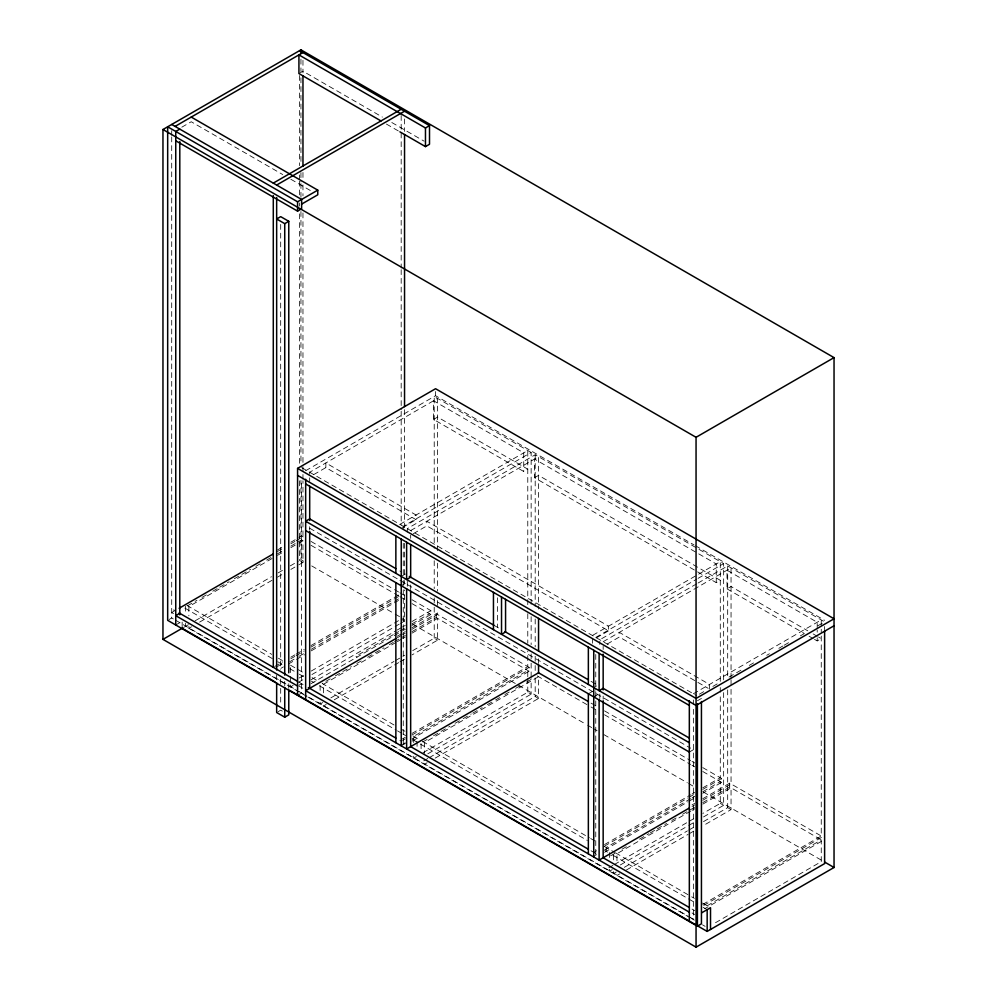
<?xml version="1.0" encoding="UTF-8"?>
<svg xmlns="http://www.w3.org/2000/svg" width="997" height="997" viewBox="0 0 997 997"><rect width="100%" height="100%" fill="white"/><g stroke="black" fill="none" stroke-linecap="round" stroke-linejoin="round"><path stroke-width="0.75" stroke-dasharray="4.99 3.74" d="M181.815 127.18L191.237 121.746L282.774 174.587M298.926 73.554L302.963 71.223L382.387 117.085M305.618 470.734L435.564 395.709L694.037 544.935M313.731 474.597L325.857 467.605L416.048 519.674L416.048 515.013L325.857 462.944L325.857 467.605M433.545 419.413L437.583 417.082L527.774 469.163L523.737 471.494L433.545 419.413L433.545 400.769L523.737 452.837L523.737 471.494M277.39 549.995L282.774 546.879M290.85 542.218L297.58 538.33M298.926 537.557L301.617 536L304.309 537.557M174.226 611.111L171.708 612.557L173.727 613.728L173.727 609.84L175.073 610.613M277.39 551.553L282.774 548.437M290.85 543.776L294.888 541.446M296.234 540.673L302.963 536.785L302.963 480.728M187.536 605.765L196.932 600.331M202.005 597.402L209.009 593.365M212.772 591.184L218.156 588.08M219.739 587.158L229.136 581.737M234.307 578.746L250.621 569.337M255.855 566.321L261.351 563.143M266.623 560.102L272.094 556.937M277.39 553.883L282.824 550.743M290.85 546.107L301.617 539.888L304.309 541.446M272.094 558.494L188.882 606.537L188.882 615.859M277.465 555.391L282.836 552.288M290.887 547.64L297.592 543.764M298.938 542.991L302.963 540.673L302.963 562.433L296.259 566.308M169.016 619.548L171.708 618.003L174.4 619.548M175.746 624.994L179.796 622.664M188.421 624.683L182.152 628.297L182.152 622.078M195.113 620.807L271.471 576.727M278.126 572.889L283.534 569.761M290.202 565.91L298.265 561.261M191.561 626.752L188.882 628.297L188.882 625.194M199.612 622.103L272.094 580.254M277.465 577.151L282.836 574.048M290.887 569.399L294.913 567.081M399.897 524.347L527.774 450.507L527.774 605.952M531.139 604.294L531.139 452.451L403.262 526.291L403.262 530.927M402.589 527.45L416.048 519.674M723.648 679.804L723.648 563.592L535.19 454.782L407.299 528.622L407.299 533.258M410.664 530.566L538.554 456.726L538.554 609.055M413.356 533.669L426.816 525.893L608.556 630.827L608.556 626.153L426.816 521.232L426.816 525.893M534.517 477.713L538.554 475.382L720.283 580.304L716.245 582.634L534.517 477.713L534.517 459.056L716.245 563.978L716.245 582.634M401.243 576.416L405.281 574.085L399.897 570.982M401.243 585.738L405.281 583.407M274.636 666.544L282.712 661.871M290.788 657.21L294.825 654.879M296.171 654.107L304.247 649.446M310.977 645.558L398.488 595.035M277.328 666.544L282.712 663.429M290.788 658.768L294.825 656.437M296.171 655.665L304.247 650.991M310.977 647.115L398.488 596.592M289.766 661.684L297.829 657.035M299.162 656.263L304.534 653.16M311.251 649.284L398.488 598.923M280.905 668.364L283.41 666.906M288.432 664.014L295.149 660.139M296.483 659.366L304.534 654.717M311.251 650.842L398.501 600.468M299.162 678.022L304.534 674.919M311.251 671.056L398.488 620.682M293.143 685.388L290.451 686.945L290.451 665.186M298.502 682.297L303.873 679.194M311.924 674.545L393.803 627.275M395.148 626.502L399.174 624.172M400.52 623.399L404.545 621.069L404.545 589.987M298.926 685.226L301.617 683.68M311.039 679.792L395.859 630.827M397.205 630.042L401.243 627.711M402.589 626.939L405.281 625.381M412.01 621.492L430.854 610.613L430.854 614.501L412.01 625.381M393.279 634.64L355.717 656.325L357.063 657.11M394.625 633.868L398.65 631.537M399.996 630.765L405.355 627.674M412.073 623.798L429.508 613.728M311.039 683.68L405.368 629.219M397.205 636.26L401.243 633.93M402.589 633.157L405.281 631.6M412.01 627.711L436.237 613.728L529.12 667.354L529.12 671.243L412.01 738.852M297.58 695.333L301.617 693.002L301.617 481.601M397.205 637.818L401.243 635.488M402.589 634.715L405.281 633.157M412.01 629.269L437.583 614.501L437.583 609.84M330.206 678.832L322.156 683.481L394.176 725.056M335.279 675.904L351.43 666.582M356.814 663.466L362.422 660.238M367.581 657.247L383.895 647.838M389.266 644.735L393.292 642.404M394.625 641.632L405.368 635.438M412.01 631.6L436.237 617.617L529.12 671.243M395.971 642.417L323.502 684.254L323.502 693.588M397.317 641.632L401.342 639.314M402.688 638.541L405.368 636.983M412.085 633.107L437.583 618.389L437.583 640.149L412.085 654.879M278.001 711.746L280.693 710.188L283.385 711.746M322.816 702.524L320.124 704.081L320.124 700.966M330.867 697.875L393.952 661.46M395.298 660.675L404.695 655.253M412.746 650.605L434.218 638.205L437.583 640.149M323.502 706.026L326.181 704.468M334.232 699.819L393.292 665.722M394.638 664.949L398.663 662.619M400.009 661.846L405.368 658.743M402.589 738.852L405.281 737.306M412.01 733.418L527.774 666.582L527.774 651.029M402.589 740.41L405.281 738.852M412.01 734.976L529.12 667.354M402.489 744.348L405.281 742.74M401.243 745.856L405.281 743.525L399.897 740.41M412.035 741.17L417.058 738.279M595.757 637.432L696.729 579.132M698.074 578.36L723.648 563.592M596.43 637.818L608.556 630.827M422.778 741.967L428.486 738.677M433.545 735.749L449.959 726.277M455.081 723.311L462.035 719.298M463.169 718.65L471.245 713.989M472.777 713.104L482.174 707.671M487.396 704.655L494.25 700.704M495.596 699.919L499.622 697.601M504.893 694.56L511.698 690.622M515.661 688.341L521.045 685.226M526.428 682.122L531.837 679.007M696.729 583.793L599.795 639.762L599.795 644.411M698.074 583.021L727.685 565.922L824.619 621.879M603.16 641.707L731.05 567.866L731.05 678.234M607.21 644.037L619.324 637.033L708.169 688.329M416.372 756.549L413.693 758.094L413.693 754.978M423.089 752.673L527.774 692.23L531.139 694.161L531.139 678.67M427.788 753.832L531.139 694.161M423.775 760.823L427.8 758.493M429.146 757.72L535.19 696.504L538.554 698.436L538.554 676.676L424.46 742.553L424.46 753.433M817.204 628.484L817.204 622.278L727.012 570.197L727.012 588.853L731.05 586.523L807.782 630.827M424.46 764.313L427.14 762.755M435.203 758.106L538.554 698.436M593.738 687.556L596.43 685.998M588.355 693.775L592.392 691.444M593.738 696.891L597.776 694.548L597.776 691.444M693.364 693.775L821.254 619.935L821.254 627.711M699.42 694.161L704.804 691.058M712.88 686.397L719.61 682.509M729.031 677.063L741.145 670.071M749.233 665.41L754.617 662.295M766.73 655.303L769.422 653.745M778.844 648.312L782.882 645.981M784.228 645.196L790.957 641.308M800.379 635.874L804.417 633.544M817.876 625.767L823.273 622.664M697.402 700.766L701.439 698.436M814.512 639.376L817.204 640.921L821.254 638.591L818.549 637.033M689.326 752.062L693.364 749.732M604.506 844.559L690.672 794.821M692.018 794.036L694.71 792.49M702.785 787.817L720.283 777.722L720.283 693.775M593.738 852.335L596.43 850.777M604.506 846.117L687.98 797.924M689.326 797.151L694.71 794.036M702.785 789.375L721.629 778.495L721.629 782.383L702.785 793.263M690.759 798.647L606.201 847.475L606.201 853.694M692.092 797.874L694.784 796.329M702.835 791.68L720.283 781.598L720.283 803.37L702.835 813.44M593.738 856.211L596.43 854.666M604.506 849.992L688.08 801.75M689.326 801.04L694.784 797.874M604.543 852.31L609.566 849.419M692.018 804.915L694.71 803.37M702.785 798.697L729.704 783.156L822.6 836.782L702.785 905.961M692.018 806.473L694.71 804.915M702.785 800.255L731.05 783.929L731.05 687.556M610.6 855.812L616.632 852.335M622.016 849.22L629.045 845.169M639.513 839.113L648.935 833.679M650.281 832.894L655.665 829.791M657.222 828.893L666.619 823.46M671.816 820.469L678.708 816.493M682.596 814.25L694.809 807.196M702.785 802.585L729.704 787.044L822.6 840.67L704.742 908.716M690.784 811.072L616.969 853.694L616.969 863.016M692.13 810.299L694.809 808.741M702.873 804.093L731.05 787.817L731.05 809.589L702.873 825.852M608.88 867.689L612.906 865.359M614.252 864.586L688.067 821.964M689.413 821.192L694.784 818.088M612.245 869.633L609.566 871.179L609.566 868.063M620.296 864.972L687.407 826.226M688.753 825.454L694.124 822.363M703.521 816.929L723.648 805.314L723.648 692.192M616.283 871.964L613.604 873.509L613.604 870.406M624.334 867.315L687.419 830.887M688.765 830.115L694.136 827.012M703.533 821.59L727.685 807.645L731.05 809.589M616.969 875.453L619.648 873.908M626.365 870.032L688.104 834.377M689.45 833.604L694.809 830.501M702.785 904.404L821.254 836.009L821.254 629.269M707.16 905.762L821.254 839.898L821.254 861.657L712.531 924.431M391.821 122.519L424.124 141.175M386.425 124.077L398.551 131.068M290.85 179.261L311.039 190.913M695.383 545.72L824.619 620.333M531.139 452.451L434.218 396.494L434.218 548.338M813.166 633.93L817.204 636.26L817.204 630.042M727.012 588.853L803.744 633.157M809.128 636.26L813.166 638.591M301.617 467.605L696.729 695.719M494.126 625.381L500.182 628.883M591.047 681.337L596.43 684.453M309.693 528.236L398.551 579.531M399.897 580.304L690.672 748.186M311.039 541.446L393.167 588.853M394.513 589.626L398.551 591.969M399.897 592.741L405.281 595.845M412.01 599.733L430.854 610.613M591.047 703.109L596.43 706.212M604.506 710.873L690.672 760.624M692.018 761.396L694.71 762.954M702.785 767.615L721.629 778.495M311.039 545.334L393.167 592.741M394.513 593.514L398.551 595.845M399.897 596.63L405.281 599.733M412.01 603.621L430.854 614.501M537.209 675.904L589.701 706.212M591.047 706.985L596.43 710.101M604.506 714.762L690.672 764.5M692.018 765.285L694.71 766.83M702.785 771.504L721.629 782.383M303.636 561.261L300.944 559.703L300.944 480.429M311.712 565.922L393.84 613.342M395.186 614.115L404.608 619.561M412.683 624.222L586.336 724.483M587.682 725.255L591.72 727.586M593.065 728.358L597.103 730.701M603.833 734.577L687.307 782.77M688.653 783.542L694.037 786.658M703.458 792.092L821.927 860.486M302.963 562.433L299.599 560.488L299.599 479.657M401.18 619.125L404.545 621.069M720.283 803.37L723.648 805.314M186.863 605.366L271.67 654.331M278.4 658.219L282.438 660.55M290.513 665.211L303.973 672.987M312.049 677.648L317.432 680.764M402.252 729.729L404.944 731.275M413.02 735.948L421.095 740.609M422.441 741.382L589.364 837.754M590.71 838.539L594.748 840.87M604.17 846.303L614.95 852.522M615.623 852.909L690.335 896.054M691.681 896.826L694.373 898.384M702.449 903.045L708.506 906.535M184.844 608.095L272.343 658.606M277.727 661.721L283.111 664.825M289.84 668.713L297.916 673.374M299.262 674.159L304.646 677.262M311.376 681.15L314.067 682.708M319.451 685.811L396.195 730.116M397.541 730.888L401.579 733.219M402.925 734.004L405.617 735.549M412.347 739.438L419.076 743.326M420.422 744.098L587.345 840.471M604.843 850.578L607.547 852.136M612.931 855.239L693.7 901.874M703.122 907.32L707.16 909.65M298.926 682.122L302.963 684.453L302.963 688.341L298.926 686.011M591.047 850.777L596.43 853.881M692.018 909.065L694.71 910.622M692.018 912.953L694.71 914.511M175.746 620.333L297.605 690.684M298.938 691.457L307.001 696.105M309.693 697.663L687.98 916.056M689.326 916.841L693.364 919.172L693.364 706.212M306.665 696.305L185.517 626.353L185.517 623.25M308.011 697.077L690.335 917.813M691.681 918.586L694.373 920.144M702.449 924.805L705.141 926.363M824.619 626.527L824.619 629.63M817.204 637.818L817.204 640.921M731.05 679.792L731.05 686.011M729.704 783.156L729.704 787.044M727.685 565.922L727.685 677.486M727.685 689.887L727.685 807.645M720.283 681.337L720.283 561.647L592.392 635.488L592.392 643.252M720.283 687.556L720.283 692.217M709.515 689.114L709.515 684.453L619.324 632.372L619.324 637.033M693.364 699.994L693.364 704.655M613.604 854.853L613.604 861.072M609.566 852.522L609.566 860.299M603.16 646.368L603.16 649.471M603.16 696.105L603.16 699.221M599.795 693.974L599.795 698.623M595.757 654.468L595.757 690.086M595.757 691.644L595.757 699.383M595.757 700.941L595.757 857.383M538.554 658.805L538.554 663.466M535.19 454.782L535.19 606.625M535.19 619.025L535.19 646.916M535.19 656.213L535.19 663.965M535.19 665.51L535.19 671.704M535.19 677.91L535.19 696.504M531.139 616.694L531.139 644.585M531.139 653.882L531.139 661.634M531.139 663.179L531.139 677.125M527.774 613.728L527.774 643.264M527.774 676.676L527.774 670.458L413.693 736.334L413.693 742.553M527.774 678.234L527.774 692.23M497.491 597.789L497.491 627.325M437.583 550.768L437.583 398.439L309.693 472.266L309.693 481.601M437.583 563.205L437.583 591.184M437.583 600.518L437.583 608.282M436.237 613.728L436.237 617.617M435.564 391.522L435.564 395.709M434.218 560.738L434.218 588.629M434.218 597.926L434.218 605.665M434.218 607.223L434.218 638.205M421.095 743.712L421.095 749.931M417.058 741.382L417.058 747.6M410.664 535.227L410.664 538.33M410.664 584.965L410.664 589.626M407.299 581.288L407.299 587.482M404.545 118.992L404.545 131.417M404.545 409.667L404.545 527.812M404.545 543.353L404.545 579.107M404.545 580.653L404.545 583.768M403.262 543.328L403.262 574.309M403.262 580.503L403.262 588.242M403.262 589.788L403.262 746.242M401.18 115.502L401.18 268.081M401.18 269.639L401.18 409.767M401.18 411.325L401.18 524.97M320.124 685.425L320.124 691.644M309.693 526.678L309.693 529.781M302.963 60.343L302.963 72.806M302.963 172.456L302.963 178.687M302.963 184.906L302.963 195.811M302.963 212.934L302.963 465.163M302.963 466.721L302.963 472.952M302.963 474.497L302.963 479.171M300.944 59.172L300.944 71.61M300.944 77.828L300.944 164.879M300.944 172.655L300.944 181.977M300.944 183.535L300.944 197.518M300.944 211.514L300.944 463.331M299.599 75.498L299.599 165.652M299.599 174.986L299.599 179.647M299.599 181.205L299.599 195.188M299.599 202.964L299.599 206.067M299.599 213.844L299.599 464.116M288.769 683.718L288.769 688.391M284.731 681.375L284.731 686.048M280.693 224.437L280.693 669.71M280.693 679.057L280.693 686.833M280.693 688.391L280.693 703.957M276.655 675.156L276.655 679.829M185.517 606.151L185.517 613.915M171.708 130.682L171.708 135.355M171.708 136.901L171.708 618.003"/><path stroke-width="1.5" d="M162.96 129.51L300.944 49.85L834.04 357.624L834.04 867.49L696.056 947.15L162.96 639.376L162.96 129.51L696.056 437.297L834.04 357.624M175.073 126.407L302.963 52.567M179.796 129.124L175.746 131.454L175.746 624.994M273.29 183.112L401.18 109.271M276.655 185.043L404.545 111.215M701.439 701.552L701.439 923.833L697.402 926.163L167.67 620.333L167.67 126.793L297.58 201.793L317.769 190.14L317.769 194.801L301.617 204.123M381.041 120.961L298.926 73.554L298.926 54.897L425.47 127.965L429.508 125.634L429.508 144.278L425.47 146.609L399.897 131.841M175.746 140.789L297.58 211.127L301.617 208.784L301.617 199.462L171.708 124.463M288.769 221.309L280.693 216.648L276.655 218.979L284.731 223.652L288.769 221.309L288.769 672.813M297.58 468.378L435.564 388.718L834.04 618.776L696.056 698.436L297.58 468.378L297.58 695.333M179.124 608.282L273.352 553.883M179.796 613.342L175.746 615.672L297.58 686.011M162.96 639.376L183.062 627.774M395.859 638.591L305.655 690.672L689.326 912.18M276.655 682.945L276.655 712.519L284.731 717.179L288.769 714.849L288.769 689.936M588.355 701.552L538.554 672.788L406.626 748.959L406.626 588.853M834.04 625.767L696.056 705.427L297.58 475.382M689.326 808.031L599.122 860.099L599.122 699.994M701.738 912.778L710.525 907.706L710.525 929.466M289.84 690.472L707.16 931.41L824.619 863.601L824.619 631.176M299.599 50.623L429.508 125.634M191.237 117.073L317.769 190.14M305.655 483.931L689.326 705.427M395.859 568.639L309.693 518.901L305.655 521.232L689.326 742.74M409.318 576.416L494.126 625.381M504.893 631.6L588.355 679.792M689.326 738.079L603.16 688.341L599.122 690.672L599.122 653.359M305.655 530.566L689.326 752.062M824.619 862.044L834.04 867.49M179.124 612.943L297.605 681.35M308.347 687.556L395.859 738.079M588.355 849.22L410.664 746.628L410.664 591.184M689.326 907.507L603.16 857.769L603.16 700.766M182.152 628.297L275.035 681.923M707.16 909.65L707.16 931.41M697.402 703.882L697.402 926.163M696.056 437.297L696.056 947.15M689.326 700.766L689.326 921.502M603.16 654.132L603.16 689.887M593.738 650.256L593.738 856.996M588.355 647.14L588.355 684.453M588.355 693.775L588.355 853.881M538.554 618.389L538.554 651.029M538.554 665.024L538.554 672.788M505.566 599.347L505.566 631.986L501.528 634.316L501.528 597.016M493.453 592.343L493.453 629.655M425.47 127.965L425.47 146.609M410.664 544.549L410.664 577.188L406.626 579.531L406.626 542.218M404.545 134.533L404.545 406.564M401.243 539.115L401.243 745.856M395.859 536L395.859 573.312M395.859 582.634L395.859 742.74M309.693 486.262L309.693 520.459M309.693 531.339L309.693 688.341M305.655 479.27L305.655 699.994M302.963 75.922L302.963 166.225M300.944 49.85L300.944 52.953M297.58 201.793L297.58 211.127M284.731 223.652L284.731 675.143M284.731 687.606L284.731 717.179M276.655 197.481L276.655 670.034M273.29 195.562L273.29 667.317M179.796 141.586L179.796 614.875"/></g></svg>
